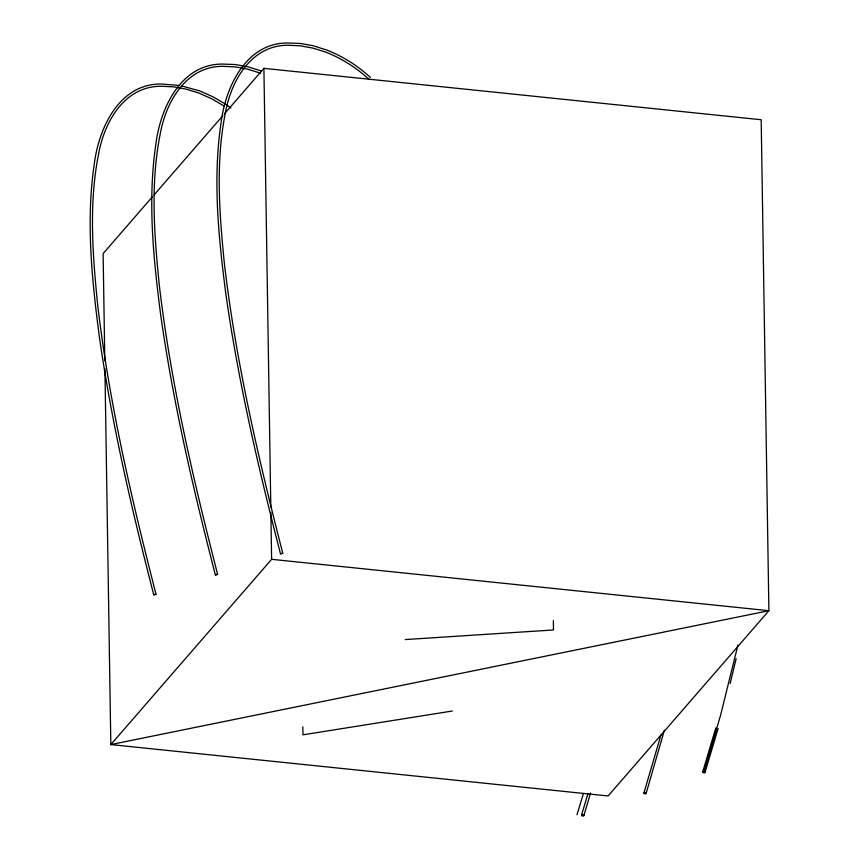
<?xml version="1.0" encoding="UTF-8"?>
<svg xmlns="http://www.w3.org/2000/svg" width="859" height="859" viewBox="0 0 859 859"><rect width="100%" height="100%" fill="white"/><g stroke="black" fill="none" stroke-linecap="round" stroke-linejoin="round"><path stroke-width="1.29" d="M737.924 645.077L720.658 714.946L703.886 772.091M730.129 683.56L736.142 658.628M664.372 730.214L646.14 793.351M660.936 735.036L644.164 792.181M581.575 815.019L587.921 793.716M583.862 815.556L590.584 792.986M702.737 771.811L715.805 727.949M705.035 772.359L718.113 728.453M576.98 814.783L583.411 793.576M152.526 196.679L103.123 253.609L104.809 360.93M154.083 194.896L222.868 115.632M224.371 113.903L263.906 68.344L761.181 119.745L768.891 610.706L608.108 795.971L110.832 744.581L104.927 368.683M271.616 559.316L110.832 744.581L768.891 610.706L271.616 559.316L270.875 512.361M178.865 85.395L160.977 83.989C119.004 83.795 98.645 128.421 94.265 164.123C85.9 220.709 91.773 278.209 99.053 334.581C111.445 422.424 131.642 508.947 153.74 594.804L156.005 594.235C131.545 498.864 109.093 402.635 97.658 304.709C92.622 254.779 88.713 203.69 98.581 154.083C104.336 121.72 124.598 85.911 161.524 86.265L173.486 86.823L186.102 89.111L198.708 92.997L211.733 98.785L224.403 106.205M261.157 70.921L248.101 66.862L235.377 64.543L222.578 64.071C180.605 63.867 160.246 108.492 155.866 144.194C147.49 200.781 153.374 258.28 160.644 314.652C173.046 402.495 193.243 489.029 215.341 574.875L216.5 574.499M216.447 574.682L217.606 574.306C193.146 478.935 170.694 382.706 159.259 284.78C154.223 234.851 150.314 183.762 160.182 134.165C165.927 101.791 186.199 65.982 223.125 66.336L235.087 66.895L247.703 69.182L260.631 73.208M370.476 77.525C357.741 65.703 342.805 56.34 326.635 49.983L313.256 45.785L300.521 43.476L287.722 42.993C245.749 42.789 225.391 87.414 221.01 123.116C212.645 179.703 218.519 237.202 225.799 293.574C238.201 381.428 258.387 467.951 280.485 553.797L282.761 553.228C258.291 457.858 235.849 361.628 224.403 263.702C219.367 213.773 215.469 162.684 225.337 113.087C231.082 80.714 251.354 44.904 288.27 45.259L300.242 45.817L312.848 48.104L325.454 52.002C341.474 58.305 356.27 67.571 368.898 79.275M282.74 553.239L280.56 553.819M154.899 594.428L155.994 594.213M154.856 594.611L153.782 594.825M452.339 711.016L303.023 734.821L302.798 726.778M217.574 574.284L215.351 574.896M405.233 639.568L553.486 629.958L553.357 620.574M181.41 85.857L199.889 90.99L213.011 96.82L225.788 104.293M226.808 105.056L230.878 108.094M263.906 68.344L270.8 506.993M581.897 815.642A1.181 0.709 17.3 0 0 583.819 815.696A1.181 0.709 17.3 0 0 582.434 814.536A1.181 0.709 17.3 0 0 581.897 815.642M644.175 793.437A1.181 0.709 17.3 0 0 646.108 793.491A1.181 0.709 17.3 0 0 644.712 792.32A1.181 0.709 17.3 0 0 644.175 793.437M703.07 772.434A1.181 0.709 17.3 0 0 704.992 772.499A1.181 0.709 17.3 0 0 703.596 771.328A1.181 0.709 17.3 0 0 703.07 772.434"/></g></svg>
